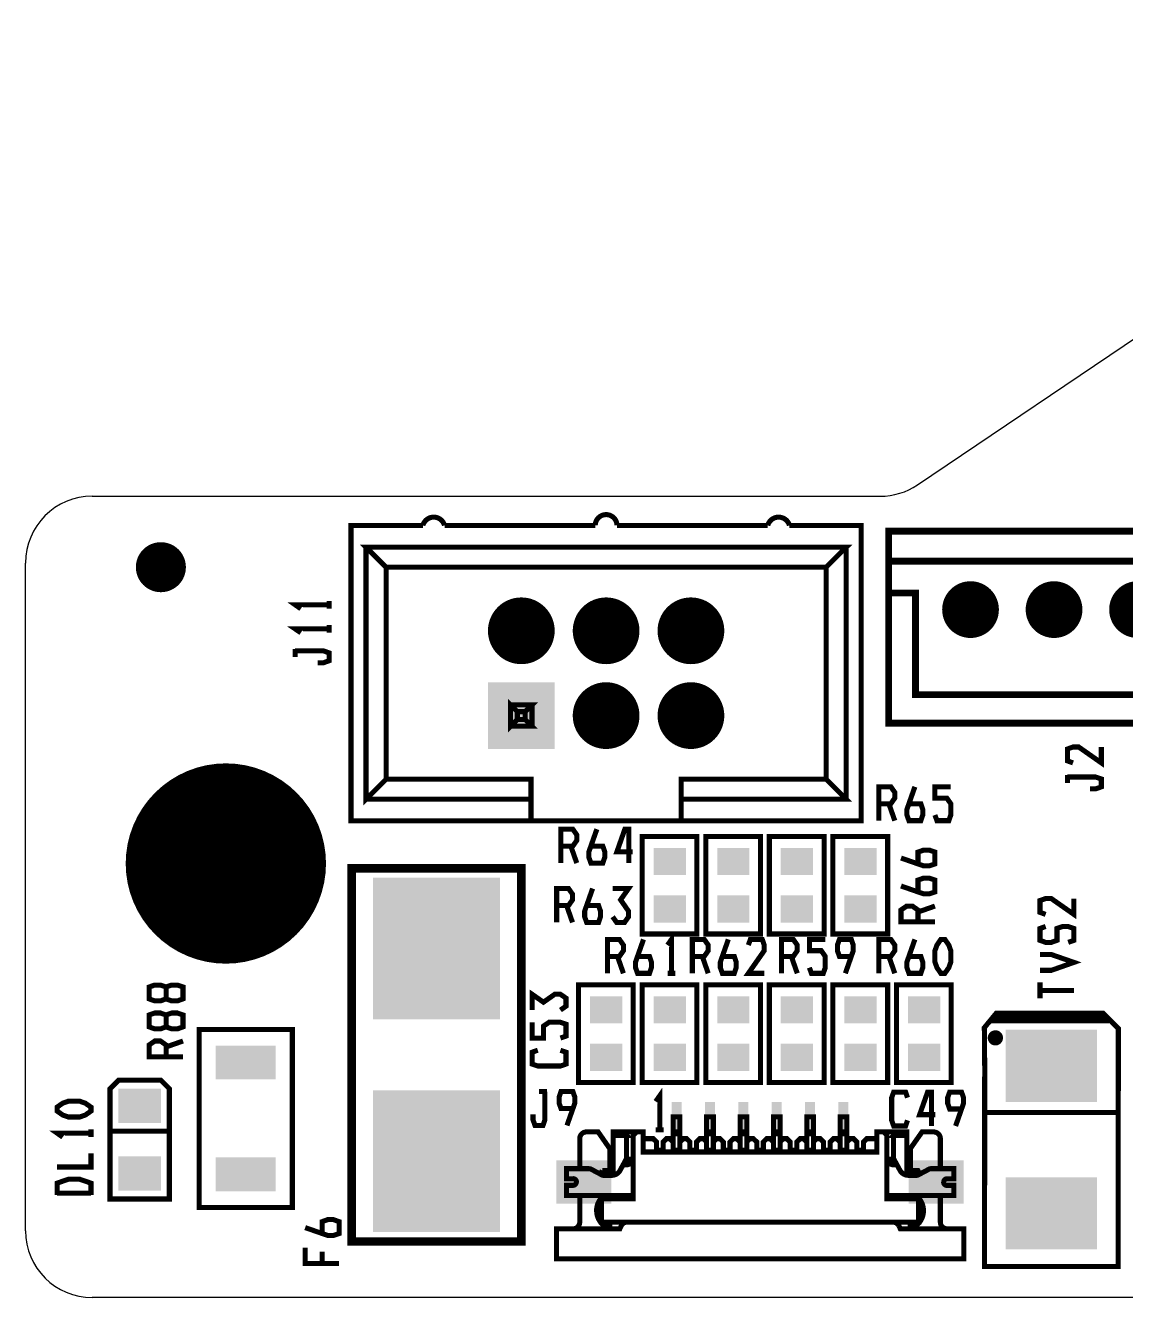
# Model space of a CAD drawing. Extents: x -72 to 72, y -78 to 50.
# Drawn here: x -72 to -39.05, y -6 to 32.1 of the extents above; entities that cross this region are included whole.
import ezdxf

# ---------------------------------------------------------------- set-up
doc = ezdxf.new("R2010")
doc.units = 0
doc.header["$MEASUREMENT"] = 0
doc.layers.get('0').update_dxf_attribs({"linetype": 'CONTINUOUS'})
for name, color, linetype in [('22-303-0_DRD', 7, 'CONTINUOUS'), ('22-303-0_SMT', 254, 'CONTINUOUS'), ('22-303-0_SST', 1, 'CONTINUOUS')]:
    doc.layers.add(name, color=color, linetype=linetype)

# ---------------------------------------------------------------- blocks, each defined once
blk = doc.blocks.new('RECTANGLE_1')
blk.add_solid([(0.63627, 0.51308), (0.63627, -0.51308), (-0.63627, 0.51308), (-0.63627, -0.51308)])
blk = doc.blocks.new('RECTANGLE_3')
blk.add_solid([(0.9017, 0.508), (0.9017, -0.508), (-0.9017, 0.508), (-0.9017, -0.508)])
blk = doc.blocks.new('RECTANGLE_7')
blk.add_solid([(0.4826, 0.4064), (0.4826, -0.4064), (-0.4826, 0.4064), (-0.4826, -0.4064)])
blk = doc.blocks.new('RECTANGLE_13')
blk.add_solid([(1.905, 2.1209), (1.905, -2.1209), (-1.905, 2.1209), (-1.905, -2.1209)])
blk = doc.blocks.new('ROUND_14')
at = {"const_width": 0.99949}
blk.add_lwpolyline([(-0.499744, 0, 1), (0.499744, 0, 1)], format="xyb", close=True, dxfattribs=at)
blk = doc.blocks.new('ROUND_17')
at = {"const_width": 0.84963}
blk.add_lwpolyline([(-0.424814, 0, 1), (0.424814, 0, 1)], format="xyb", close=True, dxfattribs=at)
blk = doc.blocks.new('ROUND_19')
at = {"const_width": 0.7493}
blk.add_lwpolyline([(-0.37465, 0, 1), (0.37465, 0, 1)], format="xyb", close=True, dxfattribs=at)
blk = doc.blocks.new('RECTANGLE_21')
blk.add_solid([(0.14986, 0.50038), (0.14986, -0.50038), (-0.14986, 0.50038), (-0.14986, -0.50038)])
blk = doc.blocks.new('RECTANGLE_22')
blk.add_solid([(0.8255, 0.65024), (0.8255, -0.65024), (-0.8255, 0.65024), (-0.8255, -0.65024)])
blk = doc.blocks.new('SQUARE_26')
blk.add_solid([(0.99949, 0.99949), (0.99949, -0.99949), (-0.99949, 0.99949), (-0.99949, -0.99949)])
blk = doc.blocks.new('ROUND_28')
at = {"const_width": 2.99974}
blk.add_lwpolyline([(-1.49987, 0, 1), (1.49987, 0, 1)], format="xyb", close=True, dxfattribs=at)
blk = doc.blocks.new('RECTANGLE_30')
blk.add_solid([(1.3716, 1.0795), (1.3716, -1.0795), (-1.3716, 1.0795), (-1.3716, -1.0795)])
blk = doc.blocks.new('ROUND_94')
at = {"const_width": 0.0762}
blk.add_lwpolyline([(-0.0381, 0, 1), (0.0381, 0, 1)], format="xyb", close=True, dxfattribs=at)

msp = doc.modelspace()

# ---------------------------------------------------------------- linework, layer by layer
at = {"layer": '22-303-0_DRD'}
for p, q in [((-45.281, 18.341), (-24.882, 32.101)), ((-70, 18.001), (-46.401, 18.001)), ((-71.999, -4.001), (-71.999, 15.999)), ((70, -5.999), (-70, -5.999))]:
    msp.add_line(p, q, dxfattribs=at)
for centre, radius, start, end in [((-46.401, 20), 1.999, 270, 304.0329), ((-70, 15.999), 2.002, 90, 180), ((-70, -4.001), 1.999, 180, 270)]:
    msp.add_arc(centre, radius, start, end, dxfattribs=at)
at = {"layer": '22-303-0_SST'}
for points, const_width in [([(-52.36, 8.275), (-56.86, 8.275), (-62.25, 8.275), (-62.25, 17.125), (-60.099, 17.125)], 0.152), ([(-59.449, 17.125), (-54.935, 17.125)], 0.152), ([(-54.285, 17.125), (-49.769, 17.125)], 0.152), ([(-49.119, 17.125), (-46.97, 17.125), (-46.97, 8.275), (-52.36, 8.275), (-52.36, 8.926), (-47.419, 8.926), (-48.019, 9.525), (-48.019, 15.875)], 0.152), ([(-46.144, 16.954), (-46.144, 11.204), (-33.744, 11.204), (-33.744, 16.954), (-46.144, 16.954)], 0.201), ([(-61.199, 15.875), (-48.019, 15.875), (-47.419, 16.474), (-61.801, 16.474), (-61.199, 15.875), (-61.199, 9.525), (-61.801, 8.926), (-61.801, 16.474)], 0.152), ([(-47.419, 8.926), (-47.419, 16.474)], 0.152), ([(-33.744, 16.403), (-33.744, 16.055), (-46.144, 16.055)], 0.201), ([(-62.908, 14.867), (-62.908, 14.63)], 0.152), ([(-33.744, 15.105), (-34.595, 15.105), (-34.595, 12.055), (-45.344, 12.055), (-45.344, 15.105), (-46.144, 15.105)], 0.201), ([(-62.908, 14.75), (-63.924, 14.75), (-63.754, 14.63)], 0.152), ([(-62.908, 14.028), (-63.924, 14.028), (-63.754, 13.912)], 0.152), ([(-62.908, 14.148), (-62.908, 13.912)], 0.152), ([(-57.269, 14.089), (-57.47, 14.29), (-57.47, 13.65), (-57.269, 13.851), (-57.269, 14.089), (-57.031, 14.089), (-56.83, 14.29), (-57.47, 14.29)], 0.152), ([(-57.031, 14.089), (-57.031, 13.851), (-56.83, 13.65), (-57.47, 13.65)], 0.152), ([(-56.83, 14.29), (-56.83, 13.65)], 0.152), ([(-54.729, 14.089), (-54.93, 14.29), (-54.93, 13.65), (-54.729, 13.851), (-54.729, 14.089), (-54.491, 14.089), (-54.29, 14.29), (-54.93, 14.29)], 0.152), ([(-54.491, 14.089), (-54.491, 13.851), (-54.29, 13.65), (-54.93, 13.65)], 0.152), ([(-54.29, 14.29), (-54.29, 13.65)], 0.152), ([(-52.189, 14.089), (-52.39, 14.29), (-52.39, 13.65), (-52.189, 13.851), (-52.189, 14.089), (-51.951, 14.089), (-51.75, 14.29), (-52.39, 14.29)], 0.152), ([(-51.951, 14.089), (-51.951, 13.851), (-51.75, 13.65), (-52.39, 13.65)], 0.152), ([(-51.75, 14.29), (-51.75, 13.65)], 0.152), ([(-57.269, 13.851), (-57.031, 13.851)], 0.152), ([(-54.729, 13.851), (-54.491, 13.851)], 0.152), ([(-52.189, 13.851), (-51.951, 13.851)], 0.152), ([(-63.924, 13.429), (-63.924, 13.19)], 0.152), ([(-63.246, 13.012), (-63.076, 13.012), (-62.908, 13.073), (-62.908, 13.31), (-63.076, 13.368), (-63.924, 13.368)], 0.152), ([(-57.269, 11.549), (-57.47, 11.75), (-57.47, 11.11), (-57.269, 11.311), (-57.269, 11.549), (-57.031, 11.549), (-56.83, 11.75), (-57.47, 11.75)], 0.152), ([(-56.83, 11.75), (-56.83, 11.11)], 0.152), ([(-54.729, 11.549), (-54.93, 11.75), (-54.93, 11.11), (-54.729, 11.311), (-54.729, 11.549), (-54.491, 11.549), (-54.29, 11.75), (-54.93, 11.75)], 0.152), ([(-54.29, 11.75), (-54.29, 11.11)], 0.152), ([(-52.189, 11.549), (-52.39, 11.75), (-52.39, 11.11), (-52.189, 11.311), (-52.189, 11.549), (-51.951, 11.549), (-51.75, 11.75), (-52.39, 11.75)], 0.152), ([(-51.75, 11.75), (-51.75, 11.11)], 0.152), ([(-57.031, 11.549), (-57.031, 11.311), (-56.83, 11.11), (-57.47, 11.11)], 0.152), ([(-54.491, 11.549), (-54.491, 11.311), (-54.29, 11.11), (-54.93, 11.11)], 0.152), ([(-51.951, 11.549), (-51.951, 11.311), (-51.75, 11.11), (-52.39, 11.11)], 0.152), ([(-57.269, 11.311), (-57.031, 11.311)], 0.152), ([(-54.729, 11.311), (-54.491, 11.311)], 0.152), ([(-52.189, 11.311), (-51.951, 11.311)], 0.152), ([(-39.779, 10.49), (-39.779, 10.015), (-40.457, 10.49), (-40.625, 10.49), (-40.795, 10.429), (-40.795, 10.074), (-40.625, 10.015)], 0.152), ([(-61.199, 9.525), (-56.86, 9.525), (-56.86, 8.926), (-61.801, 8.926)], 0.152), ([(-48.019, 9.525), (-52.36, 9.525), (-52.36, 8.926)], 0.152), ([(-40.795, 9.652), (-40.795, 9.413)], 0.152), ([(-40.117, 9.235), (-39.949, 9.235), (-39.779, 9.296), (-39.779, 9.533), (-39.949, 9.591), (-40.795, 9.591)], 0.152), ([(-46.439, 8.791), (-46.083, 8.791), (-45.964, 8.961), (-45.964, 9.129), (-46.083, 9.299), (-46.439, 9.299), (-46.439, 8.283)], 0.152), ([(-45.54, 8.791), (-45.184, 8.791), (-45.126, 8.621), (-45.126, 8.453), (-45.184, 8.283), (-45.54, 8.283), (-45.601, 8.453), (-45.601, 8.621), (-45.362, 9.299)], 0.152), ([(-44.762, 8.453), (-44.701, 8.283), (-44.346, 8.283), (-44.287, 8.453), (-44.287, 8.791), (-44.407, 8.961), (-44.762, 8.961), (-44.762, 9.299), (-44.287, 9.299)], 0.152), ([(-56.86, 8.275), (-56.86, 8.926)], 0.152), ([(-46.142, 8.791), (-45.964, 8.283)], 0.152), ([(-55.964, 7.521), (-55.608, 7.521), (-55.489, 7.691), (-55.489, 7.859), (-55.608, 8.029), (-55.964, 8.029), (-55.964, 7.013)], 0.152), ([(-55.065, 7.521), (-54.709, 7.521), (-54.651, 7.351), (-54.651, 7.183), (-54.709, 7.013), (-55.065, 7.013), (-55.126, 7.183), (-55.126, 7.351), (-54.887, 8.029)], 0.152), ([(-53.812, 7.351), (-54.287, 7.351), (-54.049, 8.029), (-53.932, 8.029), (-53.932, 7.013)], 0.152), ([(-53.531, 7.811), (-53.531, 4.889), (-51.892, 4.889), (-51.892, 7.811), (-53.531, 7.811)], 0.152), ([(-51.626, 7.811), (-51.626, 4.889), (-49.987, 4.889), (-49.987, 7.811), (-51.626, 7.811)], 0.152), ([(-49.721, 7.811), (-49.721, 4.889), (-48.082, 4.889), (-48.082, 7.811), (-49.721, 7.811)], 0.152), ([(-47.816, 7.811), (-47.816, 4.889), (-46.177, 4.889), (-46.177, 7.811), (-47.816, 7.811)], 0.152), ([(-55.667, 7.521), (-55.489, 7.013)], 0.152), ([(-45.27, 6.988), (-45.27, 7.343), (-45.1, 7.402), (-44.93, 7.402), (-44.762, 7.343), (-44.762, 6.988), (-44.93, 6.929), (-45.1, 6.929), (-45.778, 7.165)], 0.152), ([(-57.15, -4.318), (-62.23, -4.318), (-62.23, 6.858), (-57.15, 6.858), (-57.15, -4.318)], 0.254), ([(-45.27, 6.149), (-45.27, 6.505), (-45.1, 6.563), (-44.93, 6.563), (-44.762, 6.505), (-44.762, 6.149), (-44.93, 6.091), (-45.1, 6.091), (-45.778, 6.327)], 0.152), ([(-56.091, 5.743), (-55.735, 5.743), (-55.616, 5.913), (-55.616, 6.081), (-55.735, 6.251), (-56.091, 6.251), (-56.091, 5.235)], 0.152), ([(-55.192, 5.743), (-54.836, 5.743), (-54.778, 5.573), (-54.778, 5.405), (-54.836, 5.235), (-55.192, 5.235), (-55.253, 5.405), (-55.253, 5.573), (-55.014, 6.251)], 0.152), ([(-54.414, 5.405), (-54.295, 5.235), (-54.059, 5.235), (-53.939, 5.405), (-53.939, 5.573), (-54.176, 5.913), (-53.939, 6.251), (-54.414, 6.251)], 0.152), ([(-55.794, 5.743), (-55.616, 5.235)], 0.152), ([(-45.27, 5.253), (-45.27, 5.608), (-45.438, 5.725), (-45.608, 5.725), (-45.778, 5.608), (-45.778, 5.253), (-44.762, 5.253)], 0.152), ([(-45.27, 5.547), (-44.762, 5.725)], 0.152), ([(-40.599, 5.951), (-40.599, 5.476), (-41.278, 5.951), (-41.445, 5.951), (-41.615, 5.893), (-41.615, 5.537), (-41.445, 5.476)], 0.152), ([(-52.652, 3.711), (-52.652, 4.727), (-52.771, 4.557)], 0.152), ([(-41.445, 5.113), (-41.615, 5.055), (-41.615, 4.699), (-41.445, 4.638), (-41.278, 4.638), (-41.107, 4.699), (-41.107, 5.055), (-40.937, 5.113), (-40.77, 5.113), (-40.599, 5.055), (-40.599, 4.699), (-40.77, 4.638)], 0.152), ([(-54.567, 4.219), (-54.211, 4.219), (-54.092, 4.389), (-54.092, 4.557), (-54.211, 4.727), (-54.567, 4.727), (-54.567, 3.711)], 0.152), ([(-53.668, 4.219), (-53.312, 4.219), (-53.254, 4.049), (-53.254, 3.881), (-53.312, 3.711), (-53.668, 3.711), (-53.729, 3.881), (-53.729, 4.049), (-53.49, 4.727)], 0.152), ([(-52.027, 4.219), (-51.671, 4.219), (-51.552, 4.389), (-51.552, 4.557), (-51.671, 4.727), (-52.027, 4.727), (-52.027, 3.711)], 0.152), ([(-51.128, 4.219), (-50.772, 4.219), (-50.714, 4.049), (-50.714, 3.881), (-50.772, 3.711), (-51.128, 3.711), (-51.189, 3.881), (-51.189, 4.049), (-50.95, 4.727)], 0.152), ([(-49.875, 3.711), (-50.35, 3.711), (-49.875, 4.389), (-49.875, 4.557), (-49.934, 4.727), (-50.289, 4.727), (-50.35, 4.557)], 0.152), ([(-49.36, 4.219), (-49.004, 4.219), (-48.885, 4.389), (-48.885, 4.557), (-49.004, 4.727), (-49.36, 4.727), (-49.36, 3.711)], 0.152), ([(-48.522, 3.881), (-48.461, 3.711), (-48.105, 3.711), (-48.047, 3.881), (-48.047, 4.219), (-48.166, 4.389), (-48.522, 4.389), (-48.522, 4.727), (-48.047, 4.727)], 0.152), ([(-47.267, 4.219), (-47.622, 4.219), (-47.683, 4.389), (-47.683, 4.557), (-47.622, 4.727), (-47.267, 4.727), (-47.208, 4.557), (-47.208, 4.389), (-47.445, 3.711)], 0.152), ([(-46.439, 4.219), (-46.083, 4.219), (-45.964, 4.389), (-45.964, 4.557), (-46.083, 4.727), (-46.439, 4.727), (-46.439, 3.711)], 0.152), ([(-45.54, 4.219), (-45.184, 4.219), (-45.126, 4.049), (-45.126, 3.881), (-45.184, 3.711), (-45.54, 3.711), (-45.601, 3.881), (-45.601, 4.049), (-45.362, 4.727)], 0.152), ([(-44.585, 3.711), (-44.701, 3.881), (-44.762, 4.049), (-44.762, 4.389), (-44.701, 4.557), (-44.585, 4.727), (-44.465, 4.727), (-44.346, 4.557), (-44.287, 4.389), (-44.287, 4.049), (-44.346, 3.881), (-44.465, 3.711), (-44.585, 3.711)], 0.152), ([(-54.27, 4.219), (-54.092, 3.711)], 0.152), ([(-51.73, 4.219), (-51.552, 3.711)], 0.152), ([(-49.063, 4.219), (-48.885, 3.711)], 0.152), ([(-46.142, 4.219), (-45.964, 3.711)], 0.152), ([(-41.615, 4.275), (-41.278, 4.275), (-40.599, 4.039), (-41.278, 3.8), (-41.615, 3.8)], 0.152), ([(-67.79, 3.302), (-67.958, 3.36), (-68.128, 3.36), (-68.298, 3.302), (-68.298, 2.946), (-68.128, 2.885), (-67.958, 2.885), (-67.79, 2.946), (-67.79, 3.302), (-67.62, 3.36), (-67.45, 3.36), (-67.282, 3.302), (-67.282, 2.946), (-67.45, 2.885), (-67.62, 2.885), (-67.79, 2.946)], 0.152), ([(-55.435, 3.365), (-55.435, 0.445), (-53.797, 0.445), (-53.797, 3.365), (-55.435, 3.365)], 0.152), ([(-53.531, 3.365), (-53.531, 0.445), (-51.892, 0.445), (-51.892, 3.365), (-53.531, 3.365)], 0.152), ([(-52.535, 3.711), (-52.771, 3.711)], 0.152), ([(-51.626, 3.365), (-51.626, 0.445), (-49.987, 0.445), (-49.987, 3.365), (-51.626, 3.365)], 0.152), ([(-49.721, 3.365), (-49.721, 0.445), (-48.082, 0.445), (-48.082, 3.365), (-49.721, 3.365)], 0.152), ([(-47.816, 3.365), (-47.816, 0.445), (-46.177, 0.445), (-46.177, 3.365), (-47.816, 3.365)], 0.152), ([(-45.91, 3.365), (-45.91, 0.445), (-44.272, 0.445), (-44.272, 3.365), (-45.91, 3.365)], 0.152), ([(-41.615, 3.437), (-41.615, 2.962)], 0.152), ([(-55.979, 2.611), (-55.811, 2.728), (-55.811, 2.967), (-55.979, 3.084), (-56.149, 3.084), (-56.487, 2.847), (-56.827, 3.084), (-56.827, 2.611)], 0.152), ([(-40.599, 3.2), (-41.615, 3.2)], 0.152), ([(-67.79, 2.464), (-67.958, 2.522), (-68.128, 2.522), (-68.298, 2.464), (-68.298, 2.108), (-68.128, 2.047), (-67.958, 2.047), (-67.79, 2.108), (-67.79, 2.464), (-67.62, 2.522), (-67.45, 2.522), (-67.282, 2.464), (-67.282, 2.108), (-67.45, 2.047), (-67.62, 2.047), (-67.79, 2.108)], 0.152), ([(-55.979, 1.773), (-55.811, 1.831), (-55.811, 2.187), (-55.979, 2.245), (-56.319, 2.245), (-56.487, 2.129), (-56.487, 1.773), (-56.827, 1.773), (-56.827, 2.245)], 0.152), ([(-43.271, 0.925), (-43.274, -3.429), (-43.274, -5.067), (-39.276, -5.067), (-39.268, 2.057), (-39.726, 2.515), (-42.926, 2.515), (-43.282, 2.083), (-43.271, 0.925)], 0.152), ([(-39.726, 2.464), (-42.926, 2.464), (-43.053, 2.311), (-43.129, 2.261), (-43.18, 2.21)], 0.152), ([(-43.078, 2.311), (-43.18, 2.21)], 0.152), ([(-43.078, 2.311), (-43.053, 2.286)], 0.152), ([(-39.573, 2.311), (-43.053, 2.311)], 0.152), ([(-39.548, 2.286), (-43.053, 2.286)], 0.152), ([(-42.941, 2.446), (-42.941, 2.286)], 0.152), ([(-39.71, 2.449), (-42.939, 2.449)], 0.152), ([(-42.804, 2.464), (-42.804, 2.286)], 0.152), ([(-42.667, 2.464), (-42.667, 2.286)], 0.152), ([(-42.53, 2.464), (-42.53, 2.286)], 0.152), ([(-42.393, 2.464), (-42.393, 2.286)], 0.152), ([(-42.255, 2.464), (-42.255, 2.286)], 0.152), ([(-42.118, 2.464), (-42.118, 2.286)], 0.152), ([(-41.981, 2.464), (-41.981, 2.286)], 0.152), ([(-41.844, 2.464), (-41.844, 2.286)], 0.152), ([(-41.707, 2.464), (-41.707, 2.286)], 0.152), ([(-41.57, 2.464), (-41.57, 2.286)], 0.152), ([(-41.432, 2.464), (-41.432, 2.286)], 0.152), ([(-41.295, 2.464), (-41.295, 2.286)], 0.152), ([(-41.158, 2.464), (-41.158, 2.286)], 0.152), ([(-41.021, 2.464), (-41.021, 2.286)], 0.152), ([(-40.884, 2.464), (-40.884, 2.286)], 0.152), ([(-40.747, 2.464), (-40.747, 2.286)], 0.152), ([(-40.61, 2.464), (-40.61, 2.286)], 0.152), ([(-40.472, 2.464), (-40.472, 2.286)], 0.152), ([(-40.335, 2.464), (-40.335, 2.286)], 0.152), ([(-40.198, 2.464), (-40.198, 2.286)], 0.152), ([(-40.061, 2.464), (-40.061, 2.286)], 0.152), ([(-39.924, 2.464), (-39.924, 2.286)], 0.152), ([(-39.787, 2.464), (-39.787, 2.286)], 0.152), ([(-39.726, 2.464), (-39.548, 2.286)], 0.152), ([(-39.649, 2.388), (-39.649, 2.286)], 0.152), ([(-64.008, -3.302), (-66.802, -3.302), (-66.802, 2.032), (-64.008, 2.032), (-64.008, -3.302)], 0.152), ([(-42.824, 1.864), (-43.076, 1.864)], 0.152), ([(-43.002, 1.92), (-43.002, 1.633)], 0.152), ([(-42.865, 1.902), (-42.865, 1.651)], 0.152), ([(-67.79, 1.209), (-67.79, 1.565), (-67.958, 1.684), (-68.128, 1.684), (-68.298, 1.565), (-68.298, 1.209), (-67.282, 1.209)], 0.152), ([(-67.79, 1.506), (-67.282, 1.684)], 0.152), ([(-42.807, 1.727), (-43.094, 1.727)], 0.152), ([(-55.979, 1.407), (-55.811, 1.349), (-55.811, 0.993), (-55.979, 0.935), (-56.657, 0.935), (-56.827, 0.993), (-56.827, 1.349), (-56.657, 1.407)], 0.152), ([(-69.215, 0.508), (-67.945, 0.508), (-67.691, 0.254), (-67.691, -3.048), (-69.469, -3.048), (-69.469, 0.254), (-69.215, 0.508)], 0.152), ([(-56.799, -0.508), (-56.799, -0.678), (-56.739, -0.846), (-56.502, -0.846), (-56.444, -0.678), (-56.444, 0.17)], 0.152), ([(-56.383, 0.17), (-56.622, 0.17)], 0.152), ([(-55.606, -0.338), (-55.961, -0.338), (-56.02, -0.17), (-56.02, 0), (-55.961, 0.17), (-55.606, 0.17), (-55.545, 0), (-55.545, -0.17), (-55.783, -0.846)], 0.152), ([(-53.005, -0.973), (-53.005, 0.043), (-53.124, -0.127)], 0.152), ([(-45.583, -0.691), (-45.641, -0.861), (-45.997, -0.861), (-46.058, -0.691), (-46.058, -0.013), (-45.997, 0.155), (-45.641, 0.155), (-45.583, -0.013)], 0.152), ([(-44.745, -0.521), (-45.22, -0.521), (-44.981, 0.155), (-44.864, 0.155), (-44.864, -0.861)], 0.152), ([(-43.965, -0.353), (-44.32, -0.353), (-44.381, -0.183), (-44.381, -0.013), (-44.32, 0.155), (-43.965, 0.155), (-43.906, -0.013), (-43.906, -0.183), (-44.143, -0.861)], 0.152), ([(-70.038, -0.414), (-70.208, -0.533), (-70.376, -0.592), (-70.716, -0.592), (-70.884, -0.533), (-71.054, -0.414), (-71.054, -0.297), (-70.884, -0.178), (-70.716, -0.119), (-70.376, -0.119), (-70.208, -0.178), (-70.038, -0.297), (-70.038, -0.414)], 0.152), ([(-43.231, -0.457), (-39.294, -0.457)], 0.152), ([(-52.4, -1.039), (-52.4, -0.991), (-52.4, -0.589), (-52.601, -0.589), (-52.601, -0.991), (-52.601, -1.039), (-52.4, -1.039), (-52.4, -1.09), (-52.601, -1.09), (-52.601, -1.189), (-52.601, -1.339), (-52.601, -1.641)], 0.152), ([(-51.399, -1.039), (-51.399, -0.991), (-51.399, -0.589), (-51.6, -0.589), (-51.6, -0.991), (-51.6, -1.039), (-51.399, -1.039), (-51.399, -1.09), (-51.6, -1.09), (-51.6, -1.189), (-51.6, -1.339), (-51.6, -1.641)], 0.152), ([(-50.399, -1.039), (-50.399, -0.991), (-50.399, -0.589), (-50.599, -0.589), (-50.599, -0.991), (-50.599, -1.039), (-50.399, -1.039), (-50.399, -1.09), (-50.599, -1.09), (-50.599, -1.189), (-50.599, -1.339), (-50.599, -1.641)], 0.152), ([(-49.599, -1.039), (-49.599, -0.991), (-49.599, -0.589), (-49.4, -0.589), (-49.4, -0.991), (-49.4, -1.039), (-49.599, -1.039), (-49.599, -1.09), (-49.4, -1.09), (-49.4, -1.189), (-49.4, -1.339)], 0.152), ([(-48.4, -1.039), (-48.4, -0.991), (-48.4, -0.589), (-48.6, -0.589), (-48.6, -0.991), (-48.6, -1.039), (-48.4, -1.039), (-48.4, -1.09), (-48.6, -1.09), (-48.6, -1.189), (-48.6, -1.339), (-48.6, -1.641)], 0.152), ([(-47.399, -1.039), (-47.399, -0.991), (-47.399, -0.589), (-47.6, -0.589), (-47.6, -0.991), (-47.6, -1.039), (-47.399, -1.039), (-47.399, -1.09), (-47.6, -1.09), (-47.6, -1.189), (-47.6, -1.339), (-47.6, -1.641)], 0.152), ([(-70.038, -1.074), (-71.054, -1.074), (-70.884, -1.194)], 0.152), ([(-70.038, -0.958), (-70.038, -1.194)], 0.152), ([(-69.469, -1.016), (-67.691, -1.016)], 0.152), ([(-55.199, -1.039), (-54.849, -1.039), (-54.501, -1.539), (-54.501, -2.192), (-54.501, -2.339)], 0.152), ([(-45.999, -1.859), (-45.999, -1.14), (-45.999, -1.039), (-46.2, -1.039), (-46.2, -1.14), (-46.2, -3.04), (-45.25, -3.04), (-45.25, -3.739), (-54.75, -3.739), (-54.75, -3.04), (-53.8, -3.04), (-53.8, -1.14), (-53.701, -1.039), (-53.5, -1.039), (-53.5, -1.641), (-49.901, -1.641), (-49.901, -1.339), (-49.799, -1.24), (-49.7, -1.24), (-49.599, -1.339), (-49.599, -1.641)], 0.152), ([(-54.399, -1.14), (-54.399, -1.039), (-54.099, -1.039), (-54, -1.14), (-54.399, -1.14), (-54.399, -2.337)], 0.152), ([(-53.8, -1.14), (-53.8, -1.039), (-54, -1.039), (-54, -1.14), (-54, -1.859)], 0.152), ([(-52.888, -0.973), (-53.124, -0.973)], 0.152), ([(-52.601, -1.039), (-52.601, -1.09)], 0.152), ([(-52.4, -1.09), (-52.4, -1.189), (-52.4, -1.339)], 0.152), ([(-51.6, -1.039), (-51.6, -1.09)], 0.152), ([(-51.399, -1.09), (-51.399, -1.189), (-51.399, -1.339)], 0.152), ([(-50.599, -1.039), (-50.599, -1.09)], 0.152), ([(-50.399, -1.09), (-50.399, -1.189), (-50.399, -1.339)], 0.152), ([(-49.901, -1.641), (-49.898, -1.641), (-46.5, -1.641), (-46.5, -1.039), (-46.299, -1.039), (-46.2, -1.14)], 0.152), ([(-49.599, -1.339), (-49.599, -1.189), (-49.599, -1.09)], 0.152), ([(-49.4, -1.039), (-49.4, -1.09)], 0.152), ([(-48.6, -1.039), (-48.6, -1.09)], 0.152), ([(-48.4, -1.09), (-48.4, -1.189), (-48.4, -1.339)], 0.152), ([(-47.6, -1.039), (-47.6, -1.09)], 0.152), ([(-47.399, -1.09), (-47.399, -1.189), (-47.399, -1.339)], 0.152), ([(-45.601, -1.14), (-45.999, -1.14), (-45.9, -1.039), (-45.601, -1.039), (-45.601, -1.14), (-45.601, -2.337)], 0.152), ([(-44.801, -1.039), (-45.148, -1.039), (-45.499, -1.539), (-45.499, -2.192), (-45.273, -2.192), (-45.268, -2.2)], 0.152), ([(-55.4, -2.139), (-55.4, -1.24)], 0.152), ([(-53.5, -1.24), (-53.2, -1.24), (-53.099, -1.339), (-53.099, -1.641)], 0.152), ([(-52.901, -1.59), (-53.099, -1.59)], 0.152), ([(-52.601, -1.339), (-52.7, -1.24), (-52.799, -1.24), (-52.901, -1.339), (-52.901, -1.641)], 0.152), ([(-52.601, -1.59), (-52.4, -1.59)], 0.152), ([(-52.4, -1.641), (-52.4, -1.339), (-52.299, -1.24), (-52.2, -1.24), (-52.1, -1.339), (-52.1, -1.641)], 0.152), ([(-51.9, -1.59), (-52.1, -1.59)], 0.152), ([(-51.6, -1.339), (-51.699, -1.24), (-51.801, -1.24), (-51.9, -1.339), (-51.9, -1.641)], 0.152), ([(-51.6, -1.59), (-51.399, -1.59)], 0.152), ([(-51.399, -1.641), (-51.399, -1.339), (-51.3, -1.24), (-51.199, -1.24), (-51.1, -1.339), (-51.1, -1.641)], 0.152), ([(-50.899, -1.59), (-51.1, -1.59)], 0.152), ([(-50.599, -1.339), (-50.701, -1.24), (-50.8, -1.24), (-50.899, -1.339), (-50.899, -1.641)], 0.152), ([(-50.599, -1.59), (-50.399, -1.59)], 0.152), ([(-50.399, -1.641), (-50.399, -1.339), (-50.3, -1.24), (-50.201, -1.24), (-50.099, -1.339), (-50.099, -1.641), (-50.096, -1.641)], 0.152), ([(-49.901, -1.59), (-50.099, -1.59)], 0.152), ([(-49.599, -1.59), (-49.4, -1.59)], 0.152), ([(-49.4, -1.641), (-49.4, -1.339), (-49.299, -1.24), (-49.2, -1.24), (-49.101, -1.339), (-49.101, -1.641)], 0.152), ([(-48.9, -1.59), (-49.101, -1.59)], 0.152), ([(-48.6, -1.339), (-48.699, -1.24), (-48.798, -1.24), (-48.9, -1.339), (-48.9, -1.641)], 0.152), ([(-48.6, -1.59), (-48.4, -1.59)], 0.152), ([(-48.4, -1.641), (-48.4, -1.339), (-48.301, -1.24), (-48.199, -1.24), (-48.1, -1.339), (-48.1, -1.641)], 0.152), ([(-47.899, -1.59), (-48.1, -1.59)], 0.152), ([(-47.6, -1.339), (-47.699, -1.24), (-47.8, -1.24), (-47.899, -1.339), (-47.899, -1.641)], 0.152), ([(-47.6, -1.59), (-47.399, -1.59)], 0.152), ([(-47.399, -1.641), (-47.399, -1.339), (-47.3, -1.24), (-47.201, -1.24), (-47.099, -1.339), (-47.099, -1.641)], 0.152), ([(-46.899, -1.59), (-47.099, -1.59)], 0.152), ([(-46.5, -1.24), (-46.8, -1.24), (-46.899, -1.339), (-46.899, -1.641)], 0.152), ([(-44.6, -2.139), (-44.6, -1.24)], 0.152), ([(-70.038, -1.676), (-70.038, -2.09), (-71.054, -2.09)], 0.152), ([(-53.805, -1.859), (-54.011, -1.859), (-54.102, -2.027)], 0.152), ([(-53.8, -1.859), (-53.805, -1.859)], 0.152), ([(-46.198, -1.859), (-46.2, -1.859)], 0.152), ([(-45.809, -2.189), (-45.898, -2.027), (-45.989, -1.859), (-46.195, -1.859)], 0.152), ([(-55.601, -2.441), (-55.799, -2.441), (-55.799, -2.139), (-55.121, -2.139)], 0.152), ([(-55.062, -2.154), (-54.742, -2.324)], 0.152), ([(-54.501, -2.192), (-54.727, -2.192)], 0.152), ([(-54.681, -2.339), (-54.442, -2.339)], 0.152), ([(-54.191, -2.189), (-54.102, -2.027), (-54.011, -2.027)], 0.152), ([(-45.989, -2.027), (-45.898, -2.027)], 0.152), ([(-45.316, -2.339), (-45.557, -2.339)], 0.152), ([(-45.499, -2.339), (-45.499, -2.192)], 0.152), ([(-45.268, -2.2), (-45.272, -2.192)], 0.152), ([(-44.938, -2.154), (-45.258, -2.324)], 0.152), ([(-44.399, -2.441), (-44.199, -2.441), (-44.199, -2.139), (-44.879, -2.139)], 0.152), ([(-70.038, -2.929), (-70.038, -2.573), (-70.376, -2.456), (-70.716, -2.456), (-71.054, -2.573), (-71.054, -2.929)], 0.152), ([(-53.8, -2.939), (-54.011, -2.939), (-55.799, -2.939), (-55.799, -2.639), (-55.601, -2.639)], 0.152), ([(-46.2, -2.939), (-45.989, -2.939), (-44.199, -2.939), (-44.199, -2.639), (-44.399, -2.639)], 0.152), ([(-70.038, -2.87), (-71.054, -2.87)], 0.152), ([(-55.4, -3.739), (-55.4, -2.939)], 0.152), ([(-54.501, -2.939), (-54.501, -3.04)], 0.152), ([(-54.399, -3.04), (-54.399, -2.939)], 0.152), ([(-54, -2.939), (-54, -3.04)], 0.152), ([(-45.999, -3.04), (-45.999, -2.939)], 0.152), ([(-45.601, -2.939), (-45.601, -3.04)], 0.152), ([(-45.499, -3.038), (-45.499, -2.939)], 0.152), ([(-45.278, -2.982), (-45.274, -2.99)], 0.152), ([(-45.26, -3.012), (-45.273, -2.99)], 0.152), ([(-44.6, -3.739), (-44.6, -2.939)], 0.152), ([(-63.116, -4.082), (-63.116, -3.726), (-62.946, -3.665), (-62.779, -3.665), (-62.608, -3.726), (-62.608, -4.082), (-62.779, -4.14), (-62.946, -4.14), (-63.624, -3.904)], 0.152), ([(-54.16, -3.856), (-54.199, -3.94), (-56.098, -3.94), (-56.098, -4.839), (-43.899, -4.839), (-43.899, -3.94), (-45.799, -3.94), (-45.839, -3.856)], 0.152), ([(-54.501, -3.739), (-54.501, -3.94)], 0.152), ([(-45.499, -3.94), (-45.499, -3.739)], 0.152), ([(-62.608, -4.978), (-63.624, -4.978), (-63.624, -4.503)], 0.152), ([(-63.116, -4.623), (-63.116, -4.978)], 0.152)]:
    msp.add_lwpolyline(points, dxfattribs=dict(at, const_width=const_width))
at = {"layer": '22-303-0_SST', "const_width": 0.152}
for points in [[(-59.774, 17.374, 0.34006), (-60.099, 17.125)], [(-59.449, 17.125, 0.340061), (-59.774, 17.374)], [(-54.61, 17.45, 0.414214), (-54.935, 17.125)], [(-54.285, 17.125, 0.414214), (-54.61, 17.45)], [(-49.444, 17.374, 0.34006), (-49.769, 17.125)], [(-49.119, 17.125, 0.340061), (-49.444, 17.374)], [(-42.951, 1.93, 0.414214), (-43.104, 1.778)], [(-42.799, 1.778, 0.414214), (-42.951, 1.93)], [(-43.104, 1.778, 0.414214), (-42.951, 1.626)], [(-42.951, 1.626, 0.414214), (-42.799, 1.778)], [(-55.199, -1.039, 0.414214), (-55.4, -1.24)], [(-44.6, -1.24, 0.414214), (-44.801, -1.039)], [(-54.011, -2.027, 0.354842), (-53.805, -1.859)], [(-46.195, -1.859, 0.354842), (-45.989, -2.027)], [(-55.062, -2.154, 0.121001), (-55.121, -2.14)], [(-54.727, -2.192, 0.068812), (-54.77, -2.309)], [(-54.742, -2.324, 0.127959), (-54.681, -2.34)], [(-54.442, -2.339, 0.27446), (-54.191, -2.189)], [(-45.809, -2.189, 0.27446), (-45.557, -2.339)], [(-45.316, -2.339, 0.123416), (-45.257, -2.325)], [(-45.23, -2.309, 0.068813), (-45.273, -2.192)], [(-44.879, -2.139, 0.120999), (-44.938, -2.153)], [(-55.499, -2.54, 0.414214), (-55.601, -2.438)], [(-55.601, -2.639, 0.414214), (-55.502, -2.54)], [(-44.501, -2.54, 0.414214), (-44.399, -2.642)], [(-44.399, -2.441, 0.414214), (-44.498, -2.54)], [(-54.727, -2.99, 0.199727), (-54.896, -3.396)], [(-54.727, -2.99, 0.035776), (-54.704, -2.939)], [(-45.296, -2.939, 0.035563), (-45.273, -2.99)], [(-45.105, -3.396, 0.199727), (-45.274, -2.991)], [(-54.894, -3.396, 0.324375), (-54.501, -3.94)], [(-45.499, -3.94, 0.324375), (-45.105, -3.396)], [(-55.601, -3.94, 0.414214), (-55.4, -3.739)], [(-53.98, -3.739, 0.291821), (-54.16, -3.856)], [(-45.839, -3.856, 0.291816), (-46.02, -3.741)], [(-44.6, -3.739, 0.414214), (-44.399, -3.94)]]:
    msp.add_lwpolyline(points, format="xyb", dxfattribs=at)

# ---------------------------------------------------------------- block references
at = {"layer": '22-303-0_SMT'}
for name, p in [('ROUND_19', (-67.945, 15.875)), ('ROUND_17', (-43.696, 14.605)), ('ROUND_17', (-41.194, 14.605)), ('ROUND_17', (-38.694, 14.605)), ('ROUND_14', (-57.15, 13.97)), ('ROUND_14', (-54.61, 13.97)), ('ROUND_14', (-52.07, 13.97)), ('SQUARE_26', (-57.15, 11.43)), ('ROUND_14', (-54.61, 11.43)), ('ROUND_14', (-52.07, 11.43)), ('ROUND_28', (-65.999, 7)), ('RECTANGLE_7', (-52.705, 7.061)), ('RECTANGLE_7', (-50.8, 7.061)), ('RECTANGLE_7', (-48.895, 7.061)), ('RECTANGLE_7', (-46.99, 7.061)), ('RECTANGLE_13', (-59.69, 4.458)), ('RECTANGLE_7', (-52.705, 5.639)), ('RECTANGLE_7', (-50.8, 5.639)), ('RECTANGLE_7', (-48.895, 5.639)), ('RECTANGLE_7', (-46.99, 5.639)), ('RECTANGLE_7', (-54.61, 2.616)), ('RECTANGLE_7', (-52.705, 2.616)), ('RECTANGLE_7', (-50.8, 2.616)), ('RECTANGLE_7', (-48.895, 2.616)), ('RECTANGLE_7', (-46.99, 2.616)), ('RECTANGLE_7', (-45.085, 2.616)), ('RECTANGLE_30', (-41.275, 0.94)), ('RECTANGLE_3', (-65.405, 1.041)), ('RECTANGLE_7', (-54.61, 1.194)), ('RECTANGLE_7', (-52.705, 1.194)), ('RECTANGLE_7', (-50.8, 1.194)), ('RECTANGLE_7', (-48.895, 1.194)), ('RECTANGLE_7', (-46.99, 1.194)), ('RECTANGLE_7', (-45.085, 1.194)), ('RECTANGLE_1', (-68.58, -0.254)), ('RECTANGLE_13', (-59.69, -1.918)), ('RECTANGLE_21', (-52.499, -0.64)), ('RECTANGLE_21', (-51.498, -0.64)), ('RECTANGLE_21', (-50.5, -0.64)), ('RECTANGLE_21', (-49.5, -0.64)), ('RECTANGLE_21', (-48.499, -0.64)), ('RECTANGLE_21', (-47.501, -0.64)), ('RECTANGLE_1', (-68.58, -2.286)), ('RECTANGLE_3', (-65.405, -2.311)), ('RECTANGLE_22', (-55.275, -2.54)), ('RECTANGLE_22', (-44.724, -2.54)), ('RECTANGLE_30', (-41.275, -3.48))]:
    msp.add_blockref(name, p, dxfattribs=at)
at = {"layer": '22-303-0_SST'}
msp.add_blockref('ROUND_94', (-49.901, -1.641), dxfattribs=at)

doc.saveas('drawing.dxf')
